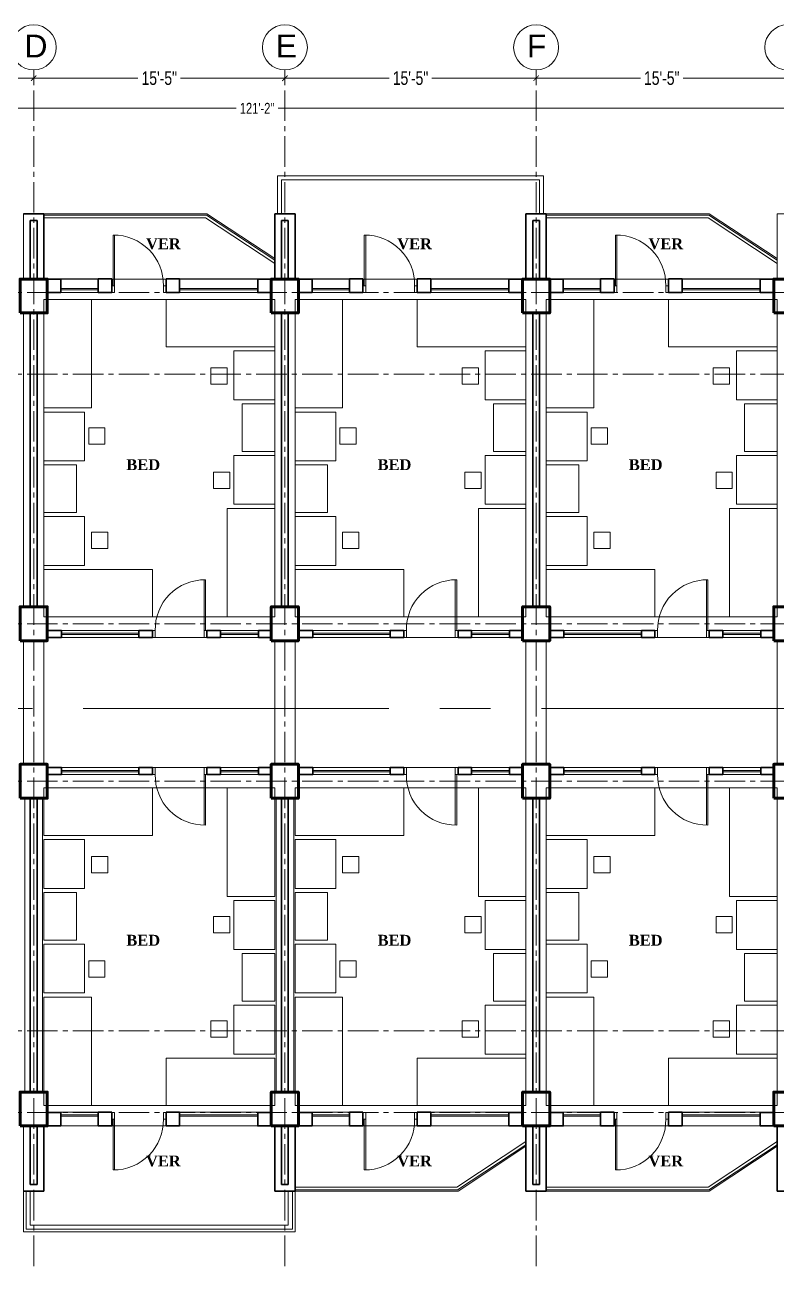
# Model space of a CAD drawing. Header units: feet. Extents: x 25261344 to 25389498, y 30010528 to 30074588.
# Drawn here: x 25385394 to 25385948, y 30072118 to 30073033 of the extents above; entities that cross this region are included whole.
import ezdxf

# ---------------------------------------------------------------- set-up
doc = ezdxf.new("R2010")
doc.units = ezdxf.units.FT
doc.header["$LTSCALE"] = 30
doc.header["$MEASUREMENT"] = 0
doc.header["$PDMODE"] = 32
doc.header["$PDSIZE"] = 15
doc.linetypes.add('CENTER2', pattern=[1.125, 0.75, -0.125, 0.125, -0.125])
doc.layers.get('0').update_dxf_attribs({"lineweight": 5})
for name, color, linetype, lineweight in [('Column', 1, 'Continuous', 80), ('Dim-1', 7, 'Continuous', 9), ('Door', 32, 'Continuous', 5), ('Furnitures', 251, 'Continuous', 9), ('GRADE BEAM', 2, 'Continuous', 20), ('grid text', 252, 'CENTER2', 9), ('line 2', 7, 'Continuous', 13), ('rail', 224, 'Continuous', 9), ('TEXT', 7, 'Continuous', 18), ('WALL', 7, 'Continuous', 35), ('WIN', 142, 'Continuous', 20)]:
    doc.layers.add(name, color=color, linetype=linetype, lineweight=lineweight)
doc.styles.add('RomanS', font='swissl.ttf')
doc.styles.get("Standard").update_dxf_attribs({"font": 'timesbd.ttf'})
doc.styles.add('SWIS_LT', font='swisscl.ttf')
doc.dimstyles.new('dim-02', dxfattribs={"dimtxt": 8, "dimasz": 3, "dimexe": 3, "dimexo": 3, "dimgap": 2, "dimtad": 0, "dimdec": 0, "dimzin": 0, "dimdsep": 46, "dimlunit": 4, "dimtxsty": 'SWIS_LT', "dimblk": 'ARCHTICK', "dimcen": 2, "dimdle": 3, "dimclrd": 256, "dimclre": 256, "dimclrt": 256, "dimadec": 0, "dimazin": 0, "dimtfac": 1, "dimtdec": 0, "dimtix": 1, "dimtmove": 0, "dimatfit": 3, "dimfxl": 0, "dimfrac": 2, "dimtolj": 1, "dimtzin": 1, "dimlwd": -1, "dimarcsym": 0})

# ---------------------------------------------------------------- blocks, each defined once
blk = doc.blocks.new('FG')
at = {"layer": 'Door'}
for p, q in [((-2, -5), (-2, -42.39)), ((-1, -5), (-1, -42.39))]:
    blk.add_line(p, q, dxfattribs=at)
for points in [[(-40, 0), (-38, 0), (-38, -5), (-40, -5)], [(0, 0), (-2, 0), (-2, -5), (0, -5)]]:
    blk.add_lwpolyline(points, dxfattribs=at)
blk.add_arc((-1.44, -5.83), 36.57, 178.70538, 270.69047, dxfattribs=at)
blk = doc.blocks.new('_ArchTick')
at = {"color": 0, "linetype": 'ByBlock', "const_width": 0.15}
blk.add_lwpolyline([(-0.5, -0.5), (0.5, 0.5)], dxfattribs=at)
blk = doc.blocks.new('*D119')
for p, q in [((25359973.96, 30072993.65), (25360053.77, 30072993.65)), ((25360164.96, 30072993.65), (25360085.14, 30072993.65))]:
    blk.add_line(p, q)
at = {"lineweight": -2}
for p, q in [((25359976.96, 30072996.78), (25359976.96, 30072990.65)), ((25360161.96, 30072996.78), (25360161.96, 30072990.65))]:
    blk.add_line(p, q, dxfattribs=at)
at = {"layer": 'Defpoints', "color": 0}
for p in [(25359976.96, 30072999.78), (25360161.96, 30072999.78), (25360161.96, 30072993.65)]:
    blk.add_point(p, dxfattribs=at)
at = {"xscale": 4, "yscale": 4, "zscale": 4, "rotation": 180}
blk.add_blockref('_ArchTick', (25359976.96, 30072993.65), dxfattribs=at)
at = {"xscale": 4, "yscale": 4, "zscale": 4}
blk.add_blockref('_ArchTick', (25360161.96, 30072993.65), dxfattribs=at)
at = {"insert": (25360069.46, 30072993.65), "char_height": 10, "attachment_point": 5, "style": 'SWIS_LT'}
blk.add_mtext('\\A1;15\'-5"', dxfattribs=at)
blk = doc.blocks.new('*D120')
for p, q in [((25360158.96, 30072993.65), (25360238.77, 30072993.65)), ((25360349.96, 30072993.65), (25360270.14, 30072993.65))]:
    blk.add_line(p, q)
at = {"lineweight": -2}
for p, q in [((25360161.96, 30072996.78), (25360161.96, 30072990.65)), ((25360346.96, 30072996.78), (25360346.96, 30072990.65))]:
    blk.add_line(p, q, dxfattribs=at)
at = {"layer": 'Defpoints', "color": 0}
for p in [(25360161.96, 30072999.78), (25360346.96, 30072999.78), (25360346.96, 30072993.65)]:
    blk.add_point(p, dxfattribs=at)
at = {"xscale": 4, "yscale": 4, "zscale": 4, "rotation": 180}
blk.add_blockref('_ArchTick', (25360161.96, 30072993.65), dxfattribs=at)
at = {"xscale": 4, "yscale": 4, "zscale": 4}
blk.add_blockref('_ArchTick', (25360346.96, 30072993.65), dxfattribs=at)
at = {"insert": (25360254.46, 30072993.65), "char_height": 10, "attachment_point": 5, "style": 'SWIS_LT'}
blk.add_mtext('\\A1;15\'-5"', dxfattribs=at)
blk = doc.blocks.new('*D125')
for p, q in [((25360343.96, 30072993.65), (25360423.77, 30072993.65)), ((25360534.96, 30072993.65), (25360455.14, 30072993.65))]:
    blk.add_line(p, q)
at = {"lineweight": -2}
for p, q in [((25360346.96, 30072996.78), (25360346.96, 30072990.65)), ((25360531.96, 30072996.78), (25360531.96, 30072990.65))]:
    blk.add_line(p, q, dxfattribs=at)
at = {"layer": 'Defpoints', "color": 0}
for p in [(25360346.96, 30072999.78), (25360531.96, 30072999.78), (25360531.96, 30072993.65)]:
    blk.add_point(p, dxfattribs=at)
at = {"xscale": 4, "yscale": 4, "zscale": 4, "rotation": 180}
blk.add_blockref('_ArchTick', (25360346.96, 30072993.65), dxfattribs=at)
at = {"xscale": 4, "yscale": 4, "zscale": 4}
blk.add_blockref('_ArchTick', (25360531.96, 30072993.65), dxfattribs=at)
at = {"insert": (25360439.46, 30072993.65), "char_height": 10, "attachment_point": 5, "style": 'SWIS_LT'}
blk.add_mtext('\\A1;15\'-5"', dxfattribs=at)
blk = doc.blocks.new('*D126')
for p, q in [((25360528.96, 30072993.65), (25360608.77, 30072993.65)), ((25360719.96, 30072993.65), (25360640.14, 30072993.65))]:
    blk.add_line(p, q)
at = {"lineweight": -2}
for p, q in [((25360531.96, 30072996.78), (25360531.96, 30072990.65)), ((25360716.96, 30072996.78), (25360716.96, 30072990.65))]:
    blk.add_line(p, q, dxfattribs=at)
at = {"layer": 'Defpoints', "color": 0}
for p in [(25360531.96, 30072999.78), (25360716.96, 30072999.78), (25360716.96, 30072993.65)]:
    blk.add_point(p, dxfattribs=at)
at = {"xscale": 4, "yscale": 4, "zscale": 4, "rotation": 180}
blk.add_blockref('_ArchTick', (25360531.96, 30072993.65), dxfattribs=at)
at = {"xscale": 4, "yscale": 4, "zscale": 4}
blk.add_blockref('_ArchTick', (25360716.96, 30072993.65), dxfattribs=at)
at = {"insert": (25360624.46, 30072993.65), "char_height": 10, "attachment_point": 5, "style": 'SWIS_LT'}
blk.add_mtext('\\A1;15\'-5"', dxfattribs=at)
blk = doc.blocks.new('*D178')
at = {"layer": 'Defpoints', "color": 0}
for p in [(25386291.89, 30072971.48), (25384837.89, 30072893.7), (25386291.89, 30072785.7)]:
    blk.add_point(p, dxfattribs=at)
at = {"layer": 'Dim-1', "lineweight": -2}
for p, q in [((25384837.89, 30072961.48), (25384837.89, 30072974.48)), ((25386291.89, 30072961.48), (25386291.89, 30072974.48))]:
    blk.add_line(p, q, dxfattribs=at)
at = {"layer": 'Dim-1'}
for p, q in [((25384834.89, 30072971.48), (25385549.44, 30072971.48)), ((25386294.89, 30072971.48), (25385580.35, 30072971.48))]:
    blk.add_line(p, q, dxfattribs=at)
at = {"layer": 'Dim-1', "xscale": 3, "yscale": 3, "zscale": 3, "rotation": 180}
blk.add_blockref('_ArchTick', (25384837.89, 30072971.48), dxfattribs=at)
at = {"layer": 'Dim-1', "xscale": 3, "yscale": 3, "zscale": 3}
blk.add_blockref('_ArchTick', (25386291.89, 30072971.48), dxfattribs=at)
at = {"layer": 'Dim-1', "insert": (25385564.89, 30072971.48), "char_height": 8, "attachment_point": 5, "style": 'SWIS_LT'}
blk.add_mtext('\\A1;121\'-2"', dxfattribs=at)
blk = doc.blocks.new('*D179')
at = {"layer": 'Defpoints', "color": 0}
for p in [(25384794.74, 30072926.03), (25385592.89, 30072926.03), (25385592.89, 30072143.7)]:
    blk.add_point(p, dxfattribs=at)
at = {"layer": 'Dim-1'}
for p, q in [((25384794.74, 30072929.03), (25384794.74, 30072547.92)), ((25384794.74, 30072140.7), (25384794.74, 30072521.81))]:
    blk.add_line(p, q, dxfattribs=at)
at = {"layer": 'Dim-1', "lineweight": -2}
for p, q in [((25384804.74, 30072926.03), (25384791.74, 30072926.03)), ((25384804.74, 30072143.7), (25384791.74, 30072143.7))]:
    blk.add_line(p, q, dxfattribs=at)
at = {"layer": 'Dim-1', "xscale": 3, "yscale": 3, "zscale": 3}
for p, rotation in [((25384794.74, 30072926.03), 90), ((25384794.74, 30072143.7), 270)]:
    blk.add_blockref('_ArchTick', p, dxfattribs=dict(at, rotation=rotation))
at = {"layer": 'Dim-1', "insert": (25384794.74, 30072534.87), "char_height": 8, "attachment_point": 5, "rotation": 90, "style": 'SWIS_LT'}
blk.add_mtext('\\A1;65\'-2"', dxfattribs=at)
blk = doc.blocks.new('T B')
at = {"layer": 'GRADE BEAM'}
for points in [[(25352808.54, 30069446.57), (25352823.54, 30069446.57), (25352823.54, 30069398.57), (25352808.54, 30069398.57)], [(25352993.54, 30069446.57), (25353008.54, 30069446.57), (25353008.54, 30069398.57), (25352993.54, 30069398.57)], [(25353178.54, 30069446.57), (25353193.54, 30069446.57), (25353193.54, 30069398.57), (25353178.54, 30069398.57)], [(25353363.54, 30069446.57), (25353378.54, 30069446.57), (25353378.54, 30069398.57), (25353363.54, 30069398.57)], [(25352991.04, 30069398.57), (25352991.04, 30069383.57), (25352826.04, 30069383.57), (25352826.04, 30069398.57)], [(25353176.04, 30069398.57), (25353176.04, 30069383.57), (25353011.04, 30069383.57), (25353011.04, 30069398.57)], [(25353361.04, 30069398.57), (25353361.04, 30069383.57), (25353196.04, 30069383.57), (25353196.04, 30069398.57)], [(25352808.54, 30069373.57), (25352823.54, 30069373.57), (25352823.54, 30069157.07), (25352808.54, 30069157.07)], [(25352993.54, 30069373.57), (25353008.54, 30069373.57), (25353008.54, 30069157.07), (25352993.54, 30069157.07)], [(25353178.54, 30069373.57), (25353193.54, 30069373.57), (25353193.54, 30069157.07), (25353178.54, 30069157.07)], [(25353363.54, 30069373.57), (25353378.54, 30069373.57), (25353378.54, 30069157.07), (25353363.54, 30069157.07)], [(25352991.04, 30069149.57), (25352991.04, 30069134.57), (25352826.04, 30069134.57), (25352826.04, 30069149.57)], [(25353176.04, 30069149.57), (25353176.04, 30069134.57), (25353011.04, 30069134.57), (25353011.04, 30069149.57)], [(25353361.04, 30069149.57), (25353361.04, 30069134.57), (25353196.04, 30069134.57), (25353196.04, 30069149.57)], [(25352808.54, 30069132.07), (25352823.54, 30069132.07), (25352823.54, 30069041.07), (25352808.54, 30069041.07)], [(25352993.54, 30069132.07), (25353008.54, 30069132.07), (25353008.54, 30069041.07), (25352993.54, 30069041.07)], [(25353178.54, 30069132.07), (25353193.54, 30069132.07), (25353193.54, 30069041.07), (25353178.54, 30069041.07)], [(25353363.57, 30069132.07), (25353378.57, 30069132.07), (25353378.54, 30069041.07), (25353363.54, 30069041.07)], [(25352991.04, 30069038.57), (25352991.04, 30069023.57), (25352826.04, 30069023.57), (25352826.04, 30069038.57)], [(25353176.04, 30069038.57), (25353176.04, 30069023.57), (25353011.04, 30069023.57), (25353011.04, 30069038.57)], [(25353361.04, 30069038.57), (25353361.04, 30069023.57), (25353196.04, 30069023.57), (25353196.04, 30069038.57)], [(25352809.54, 30069016.07), (25352822.54, 30069016.07), (25352822.54, 30068799.57), (25352809.54, 30068799.57)], [(25352994.54, 30069016.07), (25353007.54, 30069016.07), (25353007.54, 30068799.57), (25352994.54, 30068799.57)], [(25353178.54, 30069016.07), (25353193.54, 30069016.07), (25353193.54, 30068799.57), (25353178.54, 30068799.57)], [(25353363.54, 30069016.07), (25353378.54, 30069016.07), (25353378.54, 30068799.57), (25353363.54, 30068799.57)], [(25352991.04, 30068789.57), (25352991.04, 30068774.57), (25352826.04, 30068774.57), (25352826.04, 30068789.57)], [(25353176.04, 30068789.57), (25353176.04, 30068774.57), (25353011.04, 30068774.57), (25353011.04, 30068789.57)], [(25353361.04, 30068789.57), (25353361.04, 30068774.57), (25353196.04, 30068774.57), (25353196.04, 30068789.57)], [(25352808.54, 30068774.57), (25352823.54, 30068774.57), (25352823.54, 30068726.57), (25352808.54, 30068726.57)], [(25352993.54, 30068774.57), (25353008.54, 30068774.57), (25353008.54, 30068726.57), (25352993.54, 30068726.57)], [(25353178.54, 30068774.57), (25353193.54, 30068774.57), (25353193.54, 30068726.57), (25353178.54, 30068726.57)], [(25353363.54, 30068774.57), (25353378.54, 30068774.57), (25353378.54, 30068726.57), (25353363.54, 30068726.57)]]:
    blk.add_lwpolyline(points, close=True, dxfattribs=at)
blk = doc.blocks.new('COL2')
at = {"layer": 'Column'}
for points in [[(532.5, -25), (552.5, -25), (552.5, 0), (532.5, 0)], [(717.5, -25), (737.5, -25), (737.5, 0), (717.5, 0)], [(902.5, -25), (922.5, -25), (922.5, 0), (902.5, 0)], [(1087.5, -25), (1107.5, -25), (1107.5, 0), (1087.5, 0)], [(532.5, -266.5), (552.5, -266.5), (552.5, -241.5), (532.5, -241.5)], [(717.5, -266.5), (737.5, -266.5), (737.5, -241.5), (717.5, -241.5)], [(902.5, -266.5), (922.5, -266.5), (922.5, -241.5), (902.5, -241.5)], [(1087.5, -266.5), (1107.5, -266.5), (1107.5, -241.5), (1087.5, -241.5)], [(532.5, -382.5), (552.5, -382.5), (552.5, -357.5), (532.5, -357.5)], [(717.5, -382.5), (737.5, -382.5), (737.5, -357.5), (717.5, -357.5)], [(902.5, -382.5), (922.5, -382.5), (922.5, -357.5), (902.5, -357.5)], [(1087.5, -382.5), (1107.5, -382.5), (1107.5, -357.5), (1087.5, -357.5)], [(532.5, -624), (552.5, -624), (552.5, -599), (532.5, -599)], [(717.5, -624), (737.5, -624), (737.5, -599), (717.5, -599)], [(902.5, -624), (922.5, -624), (922.5, -599), (902.5, -599)], [(1087.5, -624), (1107.5, -624), (1107.5, -599), (1087.5, -599)]]:
    blk.add_lwpolyline(points, close=True, dxfattribs=at)
at = {"layer": 'GRADE BEAM'}
blk.add_blockref('T B', (-25352273.54, -30069398.57), dxfattribs=at)
blk = doc.blocks.new('DGFGSDFG')
at = {"layer": 'grid text'}
for p, q in [((25360161.96, 30072118.41), (25360161.96, 30072999.78)), ((25360346.96, 30072118.41), (25360346.96, 30072999.78)), ((25360531.96, 30072118.41), (25360531.96, 30072999.78)), ((25361090.85, 30072835.7), (25359529.41, 30072835.7)), ((25361090.85, 30072775.7), (25359529.41, 30072775.7)), ((25361090.85, 30072591.7), (25359529.41, 30072591.7)), ((25361090.85, 30072475.7), (25359529.41, 30072475.7)), ((25361090.85, 30072291.7), (25359529.41, 30072291.7)), ((25361090.85, 30072231.7), (25359529.41, 30072231.7))]:
    blk.add_line(p, q, dxfattribs=at)
at = {"layer": 'grid text', "linetype": 'Continuous'}
for centre in [(25360161.96, 30073016.37), (25360346.96, 30073016.37), (25360531.96, 30073016.37), (25360716.96, 30073016.37)]:
    blk.add_circle(centre, 16.59, dxfattribs=at)
at = {"layer": 'grid text', "char_height": 16.842, "attachment_point": 1, "style": 'RomanS'}
for s, insert in [('{\\C256;D}', (25360155.15, 30073025.74)), ('{\\C256;E}', (25360340.15, 30073025.74)), ('{\\C256;F}', (25360525.15, 30073025.74))]:
    blk.add_mtext_dynamic_manual_height_columns(s, width=25.401, gutter_width=84.21, heights=[32.6], dxfattribs=dict(at, insert=insert))
for base, p1, p2, picture, middle in [((25360161.96, 30072993.65), (25359976.96, 30072999.78), (25360161.96, 30072999.78), '*D119', (25360069.46, 30072993.65)), ((25360346.96, 30072993.65), (25360161.96, 30072999.78), (25360346.96, 30072999.78), '*D120', (25360254.46, 30072993.65)), ((25360531.96, 30072993.65), (25360346.96, 30072999.78), (25360531.96, 30072999.78), '*D125', (25360439.46, 30072993.65)), ((25360716.96, 30072993.65), (25360531.96, 30072999.78), (25360716.96, 30072999.78), '*D126', (25360624.46, 30072993.65))]:
    dim = blk.add_linear_dim(base=base, p1=p1, p2=p2, dimstyle='dim-02', override={"dimtxt": 10, "dimtmove": 1, "dimfxl": 10})
    dim.commit()
    dim.dimension.update_dxf_attribs({"geometry": picture, "text_midpoint": middle})

msp = doc.modelspace()

# ---------------------------------------------------------------- linework, layer by layer
at = {"linetype": 'CENTER2', "ltscale": 10}
msp.add_line((25386336.92, 30072529.2), (25384714.28, 30072529.2), dxfattribs=at)
msp.add_lwpolyline([(25385392.89, 30072173.7), (25385392.89, 30072143.7), (25385592.89, 30072143.7), (25385592.89, 30072173.7)])
at = {"layer": 'Furnitures'}
for points in [[(25385407.89, 30072750.7), (25385407.89, 30072830.7), (25385442.89, 30072830.7), (25385442.89, 30072750.7)], [(25385497.89, 30072830.7), (25385577.89, 30072830.7), (25385577.89, 30072795.7), (25385497.89, 30072795.7)], [(25385592.89, 30072750.7), (25385592.89, 30072830.7), (25385627.89, 30072830.7), (25385627.89, 30072750.7)], [(25385682.89, 30072830.7), (25385762.89, 30072830.7), (25385762.89, 30072795.7), (25385682.89, 30072795.7)], [(25385777.89, 30072750.7), (25385777.89, 30072830.7), (25385812.89, 30072830.7), (25385812.89, 30072750.7)], [(25385867.89, 30072830.7), (25385947.89, 30072830.7), (25385947.89, 30072795.7), (25385867.89, 30072795.7)], [(25385577.89, 30072792.7), (25385547.89, 30072792.7), (25385547.89, 30072756.7), (25385577.89, 30072756.7)], [(25385762.89, 30072792.7), (25385732.89, 30072792.7), (25385732.89, 30072756.7), (25385762.89, 30072756.7)], [(25385947.89, 30072792.7), (25385917.89, 30072792.7), (25385917.89, 30072756.7), (25385947.89, 30072756.7)], [(25385530.88, 30072780.31), (25385542.88, 30072780.31), (25385542.88, 30072768.31), (25385530.88, 30072768.31)], [(25385715.88, 30072780.31), (25385727.88, 30072780.31), (25385727.88, 30072768.31), (25385715.88, 30072768.31)], [(25385900.88, 30072780.31), (25385912.88, 30072780.31), (25385912.88, 30072768.31), (25385900.88, 30072768.31)], [(25385577.89, 30072718.7), (25385553.89, 30072718.7), (25385553.89, 30072753.7), (25385577.89, 30072753.7)], [(25385762.89, 30072718.7), (25385738.89, 30072718.7), (25385738.89, 30072753.7), (25385762.89, 30072753.7)], [(25385947.89, 30072718.7), (25385923.89, 30072718.7), (25385923.89, 30072753.7), (25385947.89, 30072753.7)], [(25385407.89, 30072711.7), (25385437.89, 30072711.7), (25385437.89, 30072747.7), (25385407.89, 30072747.7)], [(25385592.89, 30072711.7), (25385622.89, 30072711.7), (25385622.89, 30072747.7), (25385592.89, 30072747.7)], [(25385777.89, 30072711.7), (25385807.89, 30072711.7), (25385807.89, 30072747.7), (25385777.89, 30072747.7)], [(25385452.91, 30072724.08), (25385440.91, 30072724.08), (25385440.91, 30072736.08), (25385452.91, 30072736.08)], [(25385637.91, 30072724.08), (25385625.91, 30072724.08), (25385625.91, 30072736.08), (25385637.91, 30072736.08)], [(25385822.91, 30072724.08), (25385810.91, 30072724.08), (25385810.91, 30072736.08), (25385822.91, 30072736.08)], [(25385407.89, 30072708.7), (25385431.89, 30072708.7), (25385431.89, 30072673.7), (25385407.89, 30072673.7)], [(25385407.89, 30072708.7), (25385431.89, 30072708.7), (25385431.89, 30072673.7), (25385407.89, 30072673.7)], [(25385577.89, 30072715.7), (25385547.89, 30072715.7), (25385547.89, 30072679.7), (25385577.89, 30072679.7)], [(25385592.89, 30072708.7), (25385616.89, 30072708.7), (25385616.89, 30072673.7), (25385592.89, 30072673.7)], [(25385592.89, 30072708.7), (25385616.89, 30072708.7), (25385616.89, 30072673.7), (25385592.89, 30072673.7)], [(25385762.89, 30072715.7), (25385732.89, 30072715.7), (25385732.89, 30072679.7), (25385762.89, 30072679.7)], [(25385777.89, 30072708.7), (25385801.89, 30072708.7), (25385801.89, 30072673.7), (25385777.89, 30072673.7)], [(25385947.89, 30072715.7), (25385917.89, 30072715.7), (25385917.89, 30072679.7), (25385947.89, 30072679.7)], [(25385532.87, 30072703.31), (25385544.87, 30072703.31), (25385544.87, 30072691.31), (25385532.87, 30072691.31)], [(25385717.87, 30072703.31), (25385729.87, 30072703.31), (25385729.87, 30072691.31), (25385717.87, 30072691.31)], [(25385902.87, 30072703.31), (25385914.87, 30072703.31), (25385914.87, 30072691.31), (25385902.87, 30072691.31)], [(25385577.89, 30072676.7), (25385577.89, 30072596.7), (25385542.89, 30072596.7), (25385542.89, 30072676.7)], [(25385762.89, 30072676.7), (25385762.89, 30072596.7), (25385727.89, 30072596.7), (25385727.89, 30072676.7)], [(25385947.89, 30072676.7), (25385947.89, 30072596.7), (25385912.89, 30072596.7), (25385912.89, 30072676.7)], [(25385407.89, 30072634.7), (25385437.89, 30072634.7), (25385437.89, 30072670.7), (25385407.89, 30072670.7)], [(25385592.89, 30072634.7), (25385622.89, 30072634.7), (25385622.89, 30072670.7), (25385592.89, 30072670.7)], [(25385777.89, 30072634.7), (25385807.89, 30072634.7), (25385807.89, 30072670.7), (25385777.89, 30072670.7)], [(25385454.91, 30072647.08), (25385442.91, 30072647.08), (25385442.91, 30072659.08), (25385454.91, 30072659.08)], [(25385639.91, 30072647.08), (25385627.91, 30072647.08), (25385627.91, 30072659.08), (25385639.91, 30072659.08)], [(25385824.91, 30072647.08), (25385812.91, 30072647.08), (25385812.91, 30072659.08), (25385824.91, 30072659.08)], [(25385487.89, 30072596.7), (25385407.89, 30072596.7), (25385407.89, 30072631.7), (25385487.89, 30072631.7)], [(25385672.89, 30072596.7), (25385592.89, 30072596.7), (25385592.89, 30072631.7), (25385672.89, 30072631.7)], [(25385857.89, 30072596.7), (25385777.89, 30072596.7), (25385777.89, 30072631.7), (25385857.89, 30072631.7)], [(25385487.89, 30072470.7), (25385407.89, 30072470.7), (25385407.89, 30072435.7), (25385487.89, 30072435.7)], [(25385577.89, 30072390.7), (25385577.89, 30072470.7), (25385542.89, 30072470.7), (25385542.89, 30072390.7)], [(25385672.89, 30072470.7), (25385592.89, 30072470.7), (25385592.89, 30072435.7), (25385672.89, 30072435.7)], [(25385762.89, 30072390.7), (25385762.89, 30072470.7), (25385727.89, 30072470.7), (25385727.89, 30072390.7)], [(25385857.89, 30072470.7), (25385777.89, 30072470.7), (25385777.89, 30072435.7), (25385857.89, 30072435.7)], [(25385947.89, 30072390.7), (25385947.89, 30072470.7), (25385912.89, 30072470.7), (25385912.89, 30072390.7)], [(25385407.89, 30072432.7), (25385437.89, 30072432.7), (25385437.89, 30072396.7), (25385407.89, 30072396.7)], [(25385592.89, 30072432.7), (25385622.89, 30072432.7), (25385622.89, 30072396.7), (25385592.89, 30072396.7)], [(25385777.89, 30072432.7), (25385807.89, 30072432.7), (25385807.89, 30072396.7), (25385777.89, 30072396.7)], [(25385454.91, 30072420.31), (25385442.91, 30072420.31), (25385442.91, 30072408.31), (25385454.91, 30072408.31)], [(25385639.91, 30072420.31), (25385627.91, 30072420.31), (25385627.91, 30072408.31), (25385639.91, 30072408.31)], [(25385824.91, 30072420.31), (25385812.91, 30072420.31), (25385812.91, 30072408.31), (25385824.91, 30072408.31)], [(25385407.89, 30072358.7), (25385431.89, 30072358.7), (25385431.89, 30072393.7), (25385407.89, 30072393.7)], [(25385407.89, 30072358.7), (25385431.89, 30072358.7), (25385431.89, 30072393.7), (25385407.89, 30072393.7)], [(25385577.89, 30072351.7), (25385547.89, 30072351.7), (25385547.89, 30072387.7), (25385577.89, 30072387.7)], [(25385592.89, 30072358.7), (25385616.89, 30072358.7), (25385616.89, 30072393.7), (25385592.89, 30072393.7)], [(25385592.89, 30072358.7), (25385616.89, 30072358.7), (25385616.89, 30072393.7), (25385592.89, 30072393.7)], [(25385762.89, 30072351.7), (25385732.89, 30072351.7), (25385732.89, 30072387.7), (25385762.89, 30072387.7)], [(25385777.89, 30072358.7), (25385801.89, 30072358.7), (25385801.89, 30072393.7), (25385777.89, 30072393.7)], [(25385947.89, 30072351.7), (25385917.89, 30072351.7), (25385917.89, 30072387.7), (25385947.89, 30072387.7)], [(25385532.87, 30072364.08), (25385544.87, 30072364.08), (25385544.87, 30072376.08), (25385532.87, 30072376.08)], [(25385717.87, 30072364.08), (25385729.87, 30072364.08), (25385729.87, 30072376.08), (25385717.87, 30072376.08)], [(25385902.87, 30072364.08), (25385914.87, 30072364.08), (25385914.87, 30072376.08), (25385902.87, 30072376.08)], [(25385407.89, 30072355.7), (25385437.89, 30072355.7), (25385437.89, 30072319.7), (25385407.89, 30072319.7)], [(25385592.89, 30072355.7), (25385622.89, 30072355.7), (25385622.89, 30072319.7), (25385592.89, 30072319.7)], [(25385777.89, 30072355.7), (25385807.89, 30072355.7), (25385807.89, 30072319.7), (25385777.89, 30072319.7)], [(25385452.91, 30072343.31), (25385440.91, 30072343.31), (25385440.91, 30072331.31), (25385452.91, 30072331.31)], [(25385577.89, 30072348.7), (25385553.89, 30072348.7), (25385553.89, 30072313.7), (25385577.89, 30072313.7)], [(25385637.91, 30072343.31), (25385625.91, 30072343.31), (25385625.91, 30072331.31), (25385637.91, 30072331.31)], [(25385762.89, 30072348.7), (25385738.89, 30072348.7), (25385738.89, 30072313.7), (25385762.89, 30072313.7)], [(25385822.91, 30072343.31), (25385810.91, 30072343.31), (25385810.91, 30072331.31), (25385822.91, 30072331.31)], [(25385947.89, 30072348.7), (25385923.89, 30072348.7), (25385923.89, 30072313.7), (25385947.89, 30072313.7)], [(25385407.89, 30072316.7), (25385407.89, 30072236.7), (25385442.89, 30072236.7), (25385442.89, 30072316.7)], [(25385592.89, 30072316.7), (25385592.89, 30072236.7), (25385627.89, 30072236.7), (25385627.89, 30072316.7)], [(25385777.89, 30072316.7), (25385777.89, 30072236.7), (25385812.89, 30072236.7), (25385812.89, 30072316.7)], [(25385577.89, 30072274.7), (25385547.89, 30072274.7), (25385547.89, 30072310.7), (25385577.89, 30072310.7)], [(25385762.89, 30072274.7), (25385732.89, 30072274.7), (25385732.89, 30072310.7), (25385762.89, 30072310.7)], [(25385947.89, 30072274.7), (25385917.89, 30072274.7), (25385917.89, 30072310.7), (25385947.89, 30072310.7)], [(25385530.88, 30072287.08), (25385542.88, 30072287.08), (25385542.88, 30072299.08), (25385530.88, 30072299.08)], [(25385715.88, 30072287.08), (25385727.88, 30072287.08), (25385727.88, 30072299.08), (25385715.88, 30072299.08)], [(25385900.88, 30072287.08), (25385912.88, 30072287.08), (25385912.88, 30072299.08), (25385900.88, 30072299.08)], [(25385497.89, 30072236.7), (25385577.89, 30072236.7), (25385577.89, 30072271.7), (25385497.89, 30072271.7)], [(25385682.89, 30072236.7), (25385762.89, 30072236.7), (25385762.89, 30072271.7), (25385682.89, 30072271.7)], [(25385867.89, 30072236.7), (25385947.89, 30072236.7), (25385947.89, 30072271.7), (25385867.89, 30072271.7)]]:
    msp.add_lwpolyline(points, close=True, dxfattribs=at)
at = {"layer": 'line 2'}
for p, q in [((25385407.89, 30072893.7), (25385527.89, 30072893.7)), ((25385577.89, 30072860.7), (25385527.89, 30072893.7)), ((25385777.89, 30072893.7), (25385897.89, 30072893.7)), ((25385947.89, 30072860.7), (25385897.89, 30072893.7)), ((25385762.89, 30072206.7), (25385712.89, 30072173.7)), ((25385947.89, 30072206.7), (25385897.89, 30072173.7)), ((25385592.89, 30072173.7), (25385712.89, 30072173.7)), ((25385777.89, 30072173.7), (25385897.89, 30072173.7))]:
    msp.add_line(p, q, dxfattribs=at)
at = {"layer": 'rail'}
for p, q in [((25385527.59, 30072892.7), (25385407.89, 30072892.7)), ((25385577.89, 30072859.5), (25385527.59, 30072892.7)), ((25385897.59, 30072892.7), (25385777.89, 30072892.7)), ((25385947.89, 30072859.5), (25385897.59, 30072892.7)), ((25385526.99, 30072890.7), (25385407.89, 30072890.7)), ((25385577.89, 30072857.1), (25385526.99, 30072890.7)), ((25385896.99, 30072890.7), (25385777.89, 30072890.7)), ((25385947.89, 30072857.1), (25385896.99, 30072890.7)), ((25385762.89, 30072210.29), (25385711.99, 30072176.7)), ((25385762.89, 30072207.9), (25385712.59, 30072174.7)), ((25385947.89, 30072210.29), (25385896.99, 30072176.7)), ((25385947.89, 30072207.9), (25385897.59, 30072174.7)), ((25385711.99, 30072176.7), (25385592.89, 30072176.7)), ((25385712.59, 30072174.7), (25385592.89, 30072174.7)), ((25385896.99, 30072176.7), (25385777.89, 30072176.7)), ((25385897.59, 30072174.7), (25385777.89, 30072174.7))]:
    msp.add_line(p, q, dxfattribs=at)
for points in [[(25385579.89, 30072893.7), (25385579.89, 30072921.7), (25385775.89, 30072921.7), (25385775.89, 30072893.7)], [(25385582.89, 30072893.7), (25385582.89, 30072918.7), (25385772.89, 30072918.7), (25385772.89, 30072893.7)], [(25385394.89, 30072173.7), (25385394.89, 30072145.7), (25385590.89, 30072145.7), (25385590.89, 30072173.7)], [(25385397.89, 30072173.7), (25385397.89, 30072148.7), (25385587.89, 30072148.7), (25385587.89, 30072173.7)]]:
    msp.add_lwpolyline(points, dxfattribs=at)
at = {"layer": 'WALL', "ltscale": 10}
for p, q in [((25385392.89, 30072893.7), (25385407.89, 30072893.7)), ((25385407.89, 30072845.7), (25385407.89, 30072893.7)), ((25385577.89, 30072845.7), (25385577.89, 30072893.7)), ((25385577.89, 30072893.7), (25385592.89, 30072893.7)), ((25385592.89, 30072845.7), (25385592.89, 30072893.7)), ((25385762.89, 30072845.7), (25385762.89, 30072893.7)), ((25385762.89, 30072893.7), (25385777.89, 30072893.7)), ((25385777.89, 30072845.7), (25385777.89, 30072893.7)), ((25385397.89, 30072845.7), (25385397.89, 30072888.7)), ((25385397.89, 30072888.7), (25385402.89, 30072888.7)), ((25385402.89, 30072845.7), (25385402.89, 30072888.7)), ((25385582.89, 30072845.7), (25385582.89, 30072888.7)), ((25385582.89, 30072888.7), (25385587.89, 30072888.7)), ((25385587.89, 30072845.7), (25385587.89, 30072888.7)), ((25385767.89, 30072845.7), (25385767.89, 30072888.7)), ((25385767.89, 30072888.7), (25385772.89, 30072888.7)), ((25385772.89, 30072845.7), (25385772.89, 30072888.7)), ((25385447.89, 30072845.82), (25385457.89, 30072845.82)), ((25385497.89, 30072835.82), (25385497.89, 30072845.82)), ((25385507.89, 30072845.82), (25385497.89, 30072845.82)), ((25385507.89, 30072835.82), (25385507.89, 30072845.82)), ((25385632.89, 30072845.82), (25385642.89, 30072845.82)), ((25385682.89, 30072835.82), (25385682.89, 30072845.82)), ((25385692.89, 30072845.82), (25385682.89, 30072845.82)), ((25385692.89, 30072835.82), (25385692.89, 30072845.82)), ((25385817.89, 30072845.82), (25385827.89, 30072845.82)), ((25385867.89, 30072835.82), (25385867.89, 30072845.82)), ((25385877.89, 30072845.82), (25385867.89, 30072845.82)), ((25385877.89, 30072835.82), (25385877.89, 30072845.82)), ((25385447.89, 30072835.82), (25385457.89, 30072835.82)), ((25385497.89, 30072835.82), (25385507.89, 30072835.82)), ((25385632.89, 30072835.82), (25385642.89, 30072835.82)), ((25385682.89, 30072835.82), (25385692.89, 30072835.82)), ((25385817.89, 30072835.82), (25385827.89, 30072835.82)), ((25385867.89, 30072835.82), (25385877.89, 30072835.82)), ((25385397.89, 30072604.2), (25385397.89, 30072820.7)), ((25385402.89, 30072604.2), (25385402.89, 30072820.7)), ((25385582.89, 30072604.2), (25385582.89, 30072820.7)), ((25385587.89, 30072604.2), (25385587.89, 30072820.7)), ((25385767.89, 30072604.2), (25385767.89, 30072820.7)), ((25385772.89, 30072604.2), (25385772.89, 30072820.7)), ((25385420.89, 30072586.7), (25385410.39, 30072586.7)), ((25385420.89, 30072581.7), (25385410.39, 30072581.7)), ((25385420.89, 30072581.7), (25385420.89, 30072586.7)), ((25385477.89, 30072581.7), (25385477.89, 30072586.7)), ((25385477.89, 30072586.7), (25385487.89, 30072586.7)), ((25385487.89, 30072581.7), (25385477.89, 30072581.7)), ((25385487.89, 30072581.7), (25385487.89, 30072586.7)), ((25385537.89, 30072586.7), (25385527.89, 30072586.7)), ((25385537.89, 30072581.7), (25385527.89, 30072581.7)), ((25385565.89, 30072586.7), (25385575.39, 30072586.7)), ((25385565.89, 30072581.7), (25385575.39, 30072581.7)), ((25385605.89, 30072586.7), (25385595.39, 30072586.7)), ((25385605.89, 30072581.7), (25385595.39, 30072581.7)), ((25385605.89, 30072581.7), (25385605.89, 30072586.7)), ((25385662.89, 30072581.7), (25385662.89, 30072586.7)), ((25385662.89, 30072586.7), (25385672.89, 30072586.7)), ((25385672.89, 30072581.7), (25385662.89, 30072581.7)), ((25385672.89, 30072581.7), (25385672.89, 30072586.7)), ((25385722.89, 30072586.7), (25385712.89, 30072586.7)), ((25385722.89, 30072581.7), (25385712.89, 30072581.7)), ((25385750.89, 30072586.7), (25385760.39, 30072586.7)), ((25385750.89, 30072581.7), (25385760.39, 30072581.7)), ((25385790.89, 30072586.7), (25385780.39, 30072586.7)), ((25385790.89, 30072581.7), (25385780.39, 30072581.7)), ((25385790.89, 30072581.7), (25385790.89, 30072586.7)), ((25385847.89, 30072581.7), (25385847.89, 30072586.7)), ((25385847.89, 30072586.7), (25385857.89, 30072586.7)), ((25385857.89, 30072581.7), (25385847.89, 30072581.7)), ((25385857.89, 30072581.7), (25385857.89, 30072586.7)), ((25385907.89, 30072586.7), (25385897.89, 30072586.7)), ((25385907.89, 30072581.7), (25385897.89, 30072581.7)), ((25385935.89, 30072586.7), (25385945.39, 30072586.7)), ((25385935.89, 30072581.7), (25385945.39, 30072581.7)), ((25385420.89, 30072485.7), (25385410.39, 30072485.7)), ((25385420.89, 30072480.7), (25385410.39, 30072480.7)), ((25385420.89, 30072485.7), (25385420.89, 30072480.7)), ((25385477.89, 30072485.7), (25385477.89, 30072480.7)), ((25385487.89, 30072485.7), (25385477.89, 30072485.7)), ((25385477.89, 30072480.7), (25385487.89, 30072480.7)), ((25385487.89, 30072485.7), (25385487.89, 30072480.7)), ((25385537.89, 30072485.7), (25385527.89, 30072485.7)), ((25385537.89, 30072480.7), (25385527.89, 30072480.7)), ((25385565.89, 30072485.7), (25385575.39, 30072485.7)), ((25385565.89, 30072480.7), (25385575.39, 30072480.7)), ((25385605.89, 30072485.7), (25385595.39, 30072485.7)), ((25385605.89, 30072480.7), (25385595.39, 30072480.7)), ((25385605.89, 30072485.7), (25385605.89, 30072480.7)), ((25385662.89, 30072485.7), (25385662.89, 30072480.7)), ((25385672.89, 30072485.7), (25385662.89, 30072485.7)), ((25385662.89, 30072480.7), (25385672.89, 30072480.7)), ((25385672.89, 30072485.7), (25385672.89, 30072480.7)), ((25385722.89, 30072485.7), (25385712.89, 30072485.7)), ((25385722.89, 30072480.7), (25385712.89, 30072480.7)), ((25385750.89, 30072485.7), (25385760.39, 30072485.7)), ((25385750.89, 30072480.7), (25385760.39, 30072480.7)), ((25385397.89, 30072463.2), (25385397.89, 30072246.7)), ((25385402.89, 30072463.2), (25385402.89, 30072246.7)), ((25385582.89, 30072463.2), (25385582.89, 30072246.7)), ((25385587.89, 30072463.2), (25385587.89, 30072246.7)), ((25385767.89, 30072463.2), (25385767.89, 30072246.7)), ((25385772.89, 30072463.2), (25385772.89, 30072246.7)), ((25385447.89, 30072231.82), (25385457.89, 30072231.82)), ((25385497.89, 30072231.82), (25385497.89, 30072221.82)), ((25385497.89, 30072231.82), (25385507.89, 30072231.82)), ((25385507.89, 30072231.82), (25385507.89, 30072221.82)), ((25385632.89, 30072231.82), (25385642.89, 30072231.82)), ((25385682.89, 30072231.82), (25385682.89, 30072221.82)), ((25385682.89, 30072231.82), (25385692.89, 30072231.82)), ((25385692.89, 30072231.82), (25385692.89, 30072221.82)), ((25385817.89, 30072231.82), (25385827.89, 30072231.82)), ((25385867.89, 30072231.82), (25385867.89, 30072221.82)), ((25385867.89, 30072231.82), (25385877.89, 30072231.82)), ((25385877.89, 30072231.82), (25385877.89, 30072221.82)), ((25385397.89, 30072221.7), (25385397.89, 30072178.7)), ((25385402.89, 30072221.7), (25385402.89, 30072178.7)), ((25385407.89, 30072221.7), (25385407.89, 30072173.7)), ((25385447.89, 30072221.82), (25385457.89, 30072221.82)), ((25385507.89, 30072221.82), (25385497.89, 30072221.82)), ((25385577.89, 30072221.7), (25385577.89, 30072173.7)), ((25385582.89, 30072221.7), (25385582.89, 30072178.7)), ((25385587.89, 30072221.7), (25385587.89, 30072178.7)), ((25385592.89, 30072221.7), (25385592.89, 30072173.7)), ((25385632.89, 30072221.82), (25385642.89, 30072221.82)), ((25385692.89, 30072221.82), (25385682.89, 30072221.82)), ((25385762.89, 30072221.7), (25385762.89, 30072173.7)), ((25385767.89, 30072221.7), (25385767.89, 30072178.7)), ((25385772.89, 30072221.7), (25385772.89, 30072178.7)), ((25385777.89, 30072221.7), (25385777.89, 30072173.7)), ((25385817.89, 30072221.82), (25385827.89, 30072221.82)), ((25385877.89, 30072221.82), (25385867.89, 30072221.82)), ((25385947.89, 30072221.7), (25385947.89, 30072173.7)), ((25385397.89, 30072178.7), (25385402.89, 30072178.7)), ((25385582.89, 30072178.7), (25385587.89, 30072178.7)), ((25385767.89, 30072178.7), (25385772.89, 30072178.7)), ((25385392.89, 30072173.7), (25385407.89, 30072173.7)), ((25385577.89, 30072173.7), (25385592.89, 30072173.7)), ((25385762.89, 30072173.7), (25385777.89, 30072173.7)), ((25385947.89, 30072173.7), (25385962.89, 30072173.7))]:
    msp.add_line(p, q, dxfattribs=at)
for points in [[(25385410.39, 30072845.7), (25385420.39, 30072845.7), (25385420.39, 30072835.7), (25385410.39, 30072835.7)], [(25385565.39, 30072845.7), (25385575.39, 30072845.7), (25385575.39, 30072835.7), (25385565.39, 30072835.7)], [(25385595.39, 30072845.7), (25385605.39, 30072845.7), (25385605.39, 30072835.7), (25385595.39, 30072835.7)], [(25385750.39, 30072845.7), (25385760.39, 30072845.7), (25385760.39, 30072835.7), (25385750.39, 30072835.7)], [(25385780.39, 30072845.7), (25385790.39, 30072845.7), (25385790.39, 30072835.7), (25385780.39, 30072835.7)], [(25385935.39, 30072845.7), (25385945.39, 30072845.7), (25385945.39, 30072835.7), (25385935.39, 30072835.7)], [(25385857.89, 30072485.7), (25385847.89, 30072485.7), (25385847.89, 30072480.7), (25385857.89, 30072480.7)], [(25385897.89, 30072480.7), (25385897.89, 30072485.7), (25385907.89, 30072485.7), (25385907.89, 30072480.7)], [(25385410.39, 30072231.7), (25385420.39, 30072231.7), (25385420.39, 30072221.7), (25385410.39, 30072221.7)], [(25385565.39, 30072231.7), (25385575.39, 30072231.7), (25385575.39, 30072221.7), (25385565.39, 30072221.7)], [(25385595.39, 30072231.7), (25385605.39, 30072231.7), (25385605.39, 30072221.7), (25385595.39, 30072221.7)], [(25385750.39, 30072231.7), (25385760.39, 30072231.7), (25385760.39, 30072221.7), (25385750.39, 30072221.7)], [(25385780.39, 30072231.7), (25385790.39, 30072231.7), (25385790.39, 30072221.7), (25385780.39, 30072221.7)], [(25385935.39, 30072231.7), (25385945.39, 30072231.7), (25385945.39, 30072221.7), (25385935.39, 30072221.7)]]:
    msp.add_lwpolyline(points, close=True, dxfattribs=at)
for points in [[(25385447.89, 30072835.82), (25385447.89, 30072845.82)], [(25385457.89, 30072835.82), (25385457.89, 30072845.82)], [(25385632.89, 30072835.82), (25385632.89, 30072845.82)], [(25385642.89, 30072835.82), (25385642.89, 30072845.82)], [(25385817.89, 30072835.82), (25385817.89, 30072845.82)], [(25385827.89, 30072835.82), (25385827.89, 30072845.82)], [(25385527.89, 30072581.7), (25385527.89, 30072586.7)], [(25385537.89, 30072581.7), (25385537.89, 30072586.7)], [(25385565.89, 30072581.7), (25385565.89, 30072586.7)], [(25385712.89, 30072581.7), (25385712.89, 30072586.7)], [(25385722.89, 30072581.7), (25385722.89, 30072586.7)], [(25385750.89, 30072581.7), (25385750.89, 30072586.7)], [(25385897.89, 30072581.7), (25385897.89, 30072586.7)], [(25385907.89, 30072581.7), (25385907.89, 30072586.7)], [(25385935.89, 30072581.7), (25385935.89, 30072586.7)], [(25385527.89, 30072485.7), (25385527.89, 30072480.7)], [(25385537.89, 30072485.7), (25385537.89, 30072480.7)], [(25385565.89, 30072485.7), (25385565.89, 30072480.7)], [(25385712.89, 30072485.7), (25385712.89, 30072480.7)], [(25385722.89, 30072485.7), (25385722.89, 30072480.7)], [(25385750.89, 30072485.7), (25385750.89, 30072480.7)], [(25385780.39, 30072485.7), (25385790.89, 30072485.7), (25385790.89, 30072480.7), (25385780.39, 30072480.7)], [(25385945.39, 30072485.7), (25385935.89, 30072485.7), (25385935.89, 30072480.7), (25385945.39, 30072480.7)], [(25385447.89, 30072231.82), (25385447.89, 30072221.82)], [(25385457.89, 30072231.82), (25385457.89, 30072221.82)], [(25385632.89, 30072231.82), (25385632.89, 30072221.82)], [(25385642.89, 30072231.82), (25385642.89, 30072221.82)], [(25385817.89, 30072231.82), (25385817.89, 30072221.82)], [(25385827.89, 30072231.82), (25385827.89, 30072221.82)]]:
    msp.add_lwpolyline(points, dxfattribs=at)
at = {"layer": 'WIN'}
for p, q in [((25385447.89, 30072845.82), (25385417.89, 30072845.82)), ((25385507.89, 30072845.82), (25385567.89, 30072845.82)), ((25385632.89, 30072845.82), (25385602.89, 30072845.82)), ((25385692.89, 30072845.82), (25385752.89, 30072845.82)), ((25385817.89, 30072845.82), (25385787.89, 30072845.82)), ((25385877.89, 30072845.82), (25385937.89, 30072845.82)), ((25385447.89, 30072838.82), (25385420.39, 30072838.82)), ((25385447.89, 30072837.82), (25385420.39, 30072837.82)), ((25385507.89, 30072838.82), (25385565.39, 30072838.82)), ((25385507.89, 30072837.82), (25385565.39, 30072837.82)), ((25385632.89, 30072838.82), (25385605.39, 30072838.82)), ((25385632.89, 30072837.82), (25385605.39, 30072837.82)), ((25385692.89, 30072838.82), (25385750.39, 30072838.82)), ((25385692.89, 30072837.82), (25385750.39, 30072837.82)), ((25385817.89, 30072838.82), (25385790.39, 30072838.82)), ((25385817.89, 30072837.82), (25385790.39, 30072837.82)), ((25385877.89, 30072838.82), (25385935.39, 30072838.82)), ((25385877.89, 30072837.82), (25385935.39, 30072837.82)), ((25385447.89, 30072835.82), (25385417.89, 30072835.82)), ((25385507.89, 30072835.82), (25385567.89, 30072835.82)), ((25385632.89, 30072835.82), (25385602.89, 30072835.82)), ((25385692.89, 30072835.82), (25385752.89, 30072835.82)), ((25385817.89, 30072835.82), (25385787.89, 30072835.82)), ((25385877.89, 30072835.82), (25385937.89, 30072835.82)), ((25385477.89, 30072586.7), (25385420.89, 30072586.7)), ((25385477.89, 30072584.7), (25385420.89, 30072584.7)), ((25385477.89, 30072583.7), (25385420.89, 30072583.7)), ((25385477.89, 30072581.7), (25385420.89, 30072581.7)), ((25385537.89, 30072586.7), (25385565.89, 30072586.7)), ((25385537.89, 30072584.7), (25385565.89, 30072584.7)), ((25385537.89, 30072583.7), (25385565.89, 30072583.7)), ((25385537.89, 30072581.7), (25385565.89, 30072581.7)), ((25385662.89, 30072586.7), (25385605.89, 30072586.7)), ((25385662.89, 30072584.7), (25385605.89, 30072584.7)), ((25385662.89, 30072583.7), (25385605.89, 30072583.7)), ((25385662.89, 30072581.7), (25385605.89, 30072581.7)), ((25385722.89, 30072586.7), (25385750.89, 30072586.7)), ((25385722.89, 30072584.7), (25385750.89, 30072584.7)), ((25385722.89, 30072583.7), (25385750.89, 30072583.7)), ((25385722.89, 30072581.7), (25385750.89, 30072581.7)), ((25385847.89, 30072586.7), (25385790.89, 30072586.7)), ((25385847.89, 30072584.7), (25385790.89, 30072584.7)), ((25385847.89, 30072583.7), (25385790.89, 30072583.7)), ((25385847.89, 30072581.7), (25385790.89, 30072581.7)), ((25385907.89, 30072586.7), (25385935.89, 30072586.7)), ((25385907.89, 30072584.7), (25385935.89, 30072584.7)), ((25385907.89, 30072583.7), (25385935.89, 30072583.7)), ((25385907.89, 30072581.7), (25385935.89, 30072581.7)), ((25385477.89, 30072485.7), (25385420.89, 30072485.7)), ((25385477.89, 30072483.7), (25385420.89, 30072483.7)), ((25385477.89, 30072482.7), (25385420.89, 30072482.7)), ((25385477.89, 30072480.7), (25385420.89, 30072480.7)), ((25385537.89, 30072485.7), (25385565.89, 30072485.7)), ((25385537.89, 30072483.7), (25385565.89, 30072483.7)), ((25385537.89, 30072482.7), (25385565.89, 30072482.7)), ((25385537.89, 30072480.7), (25385565.89, 30072480.7)), ((25385662.89, 30072485.7), (25385605.89, 30072485.7)), ((25385662.89, 30072483.7), (25385605.89, 30072483.7)), ((25385662.89, 30072482.7), (25385605.89, 30072482.7)), ((25385662.89, 30072480.7), (25385605.89, 30072480.7)), ((25385722.89, 30072485.7), (25385750.89, 30072485.7)), ((25385722.89, 30072483.7), (25385750.89, 30072483.7)), ((25385722.89, 30072482.7), (25385750.89, 30072482.7)), ((25385722.89, 30072480.7), (25385750.89, 30072480.7)), ((25385847.89, 30072485.7), (25385790.89, 30072485.7)), ((25385847.89, 30072483.7), (25385790.89, 30072483.7)), ((25385847.89, 30072482.7), (25385790.89, 30072482.7)), ((25385847.89, 30072480.7), (25385790.89, 30072480.7)), ((25385907.89, 30072485.7), (25385935.89, 30072485.7)), ((25385907.89, 30072483.7), (25385935.89, 30072483.7)), ((25385907.89, 30072482.7), (25385935.89, 30072482.7)), ((25385907.89, 30072480.7), (25385935.89, 30072480.7)), ((25385447.89, 30072231.82), (25385417.89, 30072231.82)), ((25385447.89, 30072229.82), (25385420.39, 30072229.82)), ((25385447.89, 30072228.82), (25385420.39, 30072228.82)), ((25385507.89, 30072231.82), (25385567.89, 30072231.82)), ((25385507.89, 30072229.82), (25385565.39, 30072229.82)), ((25385507.89, 30072228.82), (25385565.39, 30072228.82)), ((25385632.89, 30072231.82), (25385602.89, 30072231.82)), ((25385632.89, 30072229.82), (25385605.39, 30072229.82)), ((25385632.89, 30072228.82), (25385605.39, 30072228.82)), ((25385692.89, 30072231.82), (25385752.89, 30072231.82)), ((25385692.89, 30072229.82), (25385750.39, 30072229.82)), ((25385692.89, 30072228.82), (25385750.39, 30072228.82)), ((25385817.89, 30072231.82), (25385787.89, 30072231.82)), ((25385817.89, 30072229.82), (25385790.39, 30072229.82)), ((25385817.89, 30072228.82), (25385790.39, 30072228.82)), ((25385877.89, 30072231.82), (25385937.89, 30072231.82)), ((25385877.89, 30072229.82), (25385935.39, 30072229.82)), ((25385877.89, 30072228.82), (25385935.39, 30072228.82)), ((25385447.89, 30072221.82), (25385417.89, 30072221.82)), ((25385507.89, 30072221.82), (25385567.89, 30072221.82)), ((25385632.89, 30072221.82), (25385602.89, 30072221.82)), ((25385692.89, 30072221.82), (25385752.89, 30072221.82)), ((25385817.89, 30072221.82), (25385787.89, 30072221.82)), ((25385877.89, 30072221.82), (25385937.89, 30072221.82))]:
    msp.add_line(p, q, dxfattribs=at)

# ---------------------------------------------------------------- block references
msp.add_blockref('DGFGSDFG', (25238.44, 0))
at = {"layer": 'Dim-1'}
msp.add_blockref('COL2', (25384857.89, 30072845.7), dxfattribs=at)
at = {"layer": 'Door', "color": 2, "rotation": 180}
for p in [(25385457.89, 30072835.7), (25385642.89, 30072835.7), (25385827.89, 30072835.7)]:
    msp.add_blockref('FG', p, dxfattribs=at)
at = {"layer": 'Door', "color": 2, "xscale": -1, "rotation": 180}
for p in [(25385527.89, 30072581.7), (25385712.89, 30072581.7), (25385897.89, 30072581.7)]:
    msp.add_blockref('FG', p, dxfattribs=at)
at = {"layer": 'Door', "color": 2}
for p in [(25385527.89, 30072485.7), (25385712.89, 30072485.7), (25385897.89, 30072485.7)]:
    msp.add_blockref('FG', p, dxfattribs=at)
at = {"layer": 'Door', "color": 2, "xscale": -1}
for p in [(25385457.89, 30072231.7), (25385642.89, 30072231.7), (25385827.89, 30072231.7)]:
    msp.add_blockref('FG', p, dxfattribs=at)

# ---------------------------------------------------------------- texts
at = {"layer": 'TEXT', "ltscale": 10, "char_height": 8, "width": 179.7812}
for s, insert, attachment_point in [('VER', (25385483.13, 30072867.49), 7), ('VER', (25385668.13, 30072867.49), 7), ('VER', (25385853.13, 30072867.49), 7), ('BED', (25385468.66, 30072704.87), 7), ('BED', (25385653.66, 30072704.87), 7), ('BED', (25385838.66, 30072704.87), 7), ('BED', (25385468.66, 30072362.53), 1), ('BED', (25385653.66, 30072362.53), 1), ('BED', (25385838.66, 30072362.53), 1), ('VER', (25385483.13, 30072199.9), 1), ('VER', (25385668.13, 30072199.9), 1), ('VER', (25385853.13, 30072199.9), 1)]:
    msp.add_mtext(s, dxfattribs=dict(at, insert=insert, attachment_point=attachment_point))

# ---------------------------------------------------------------- dimensions: what is measured, and where the dimension line sits
at = {"layer": 'Dim-1'}
dim = msp.add_linear_dim(base=(25386291.89, 30072971.48), p1=(25384837.89, 30072893.7), p2=(25386291.89, 30072785.7), dimstyle='dim-02', override={"dimtxt": 8, "dimfxl": 10}, dxfattribs=at)
dim.commit()
dim.dimension.update_dxf_attribs({"geometry": '*D178', "text_midpoint": (25385564.89, 30072971.48)})
dim = msp.add_linear_dim(base=(25384794.74, 30072926.03), p1=(25385592.89, 30072143.7), p2=(25385592.89, 30072926.03), angle=90, dimstyle='dim-02', override={"dimtxt": 8, "dimfxl": 10}, dxfattribs=at)
dim.commit()
dim.dimension.update_dxf_attribs({"geometry": '*D179', "text_midpoint": (25384794.74, 30072534.87)})

doc.saveas('drawing.dxf')
